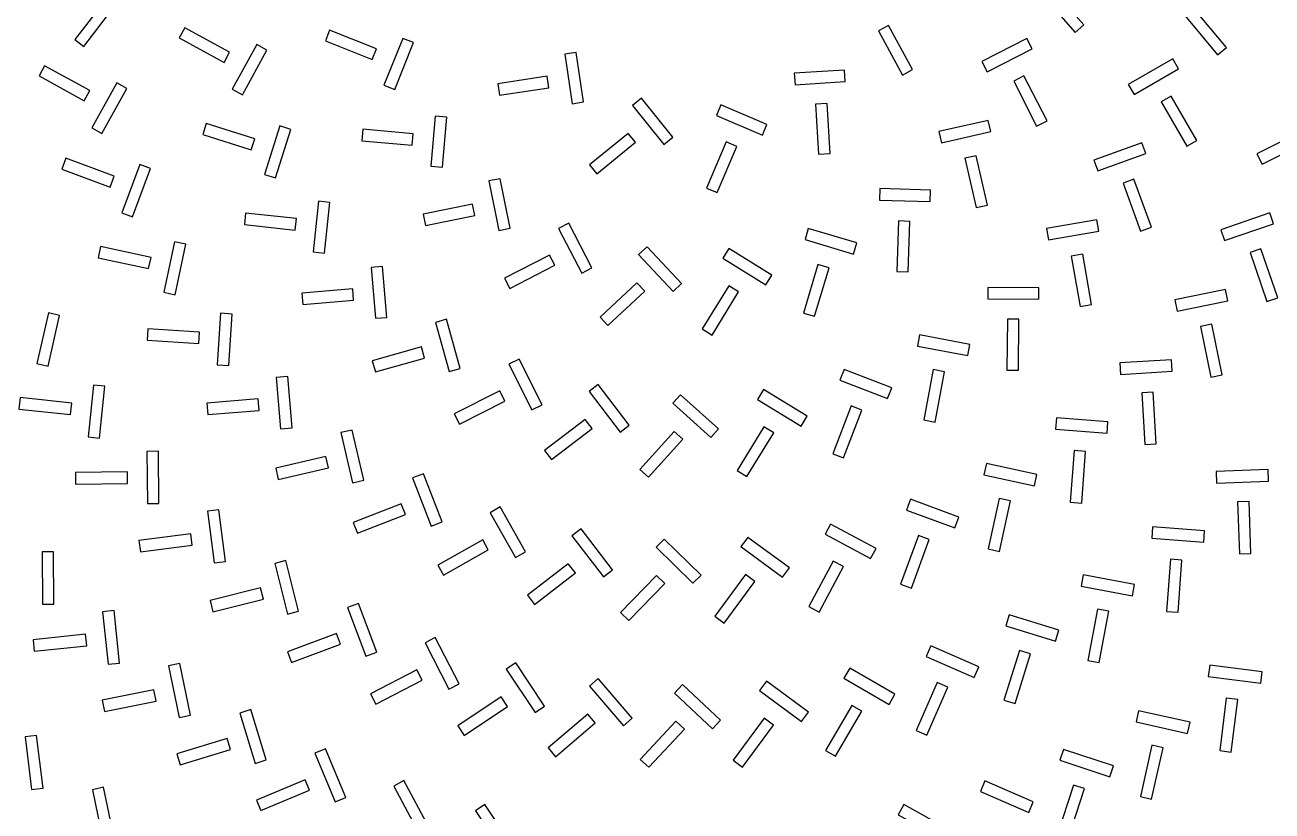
# Model space of a CAD drawing. Header units: millimetres. Extents: x -195 to 195, y -219 to 195.
# Drawn here: x -56 to 52.1, y -74.9 to -6.8 of the extents above; entities that cross this region are included whole.
import ezdxf

# ---------------------------------------------------------------- set-up
doc = ezdxf.new("R2010")
doc.units = ezdxf.units.MM
doc.layers.add('TOP_CU', color=1, linetype='Continuous')
doc.layers.add('TOP_SLOT', color=3, linetype='Continuous')

msp = doc.modelspace()

# ---------------------------------------------------------------- linework, layer by layer
at = {"layer": 'TOP_CU'}
for points in [[(32.85, -3.48), (32.1, -4.14), (34.99, -7.45), (35.74, -6.79)], [(-48.18, -5.12), (-48.97, -4.52), (-51.68, -8.06), (-50.89, -8.66)], [(45.26, -5.34), (44.49, -5.98), (47.33, -9.38), (48.1, -8.74)], [(-38.75, -10.04), (-38.27, -9.16), (-42.15, -7.04), (-42.63, -7.91)], [(-25.91, -9.8), (-25.54, -8.87), (-29.6, -7.25), (-29.97, -8.18)], [(18.83, -6.84), (17.95, -7.32), (20.03, -11.14), (20.91, -10.66)], [(-35.04, -8.98), (-35.92, -8.5), (-38.04, -12.37), (-37.16, -12.85)], [(-22.34, -8.33), (-23.27, -7.96), (-24.89, -12.02), (-23.96, -12.39)], [(26.9, -9.97), (27.36, -10.86), (31.27, -8.87), (30.81, -7.97)], [(-8.25, -9.19), (-9.23, -9.34), (-8.59, -13.62), (-7.6, -13.47)], [(-50.87, -13.37), (-50.39, -12.49), (-54.3, -10.33), (-54.78, -11.21)], [(10.66, -10.98), (10.73, -11.98), (15.06, -11.71), (15, -10.71)], [(40.1, -12.82), (43.95, -10.61), (43.45, -9.74), (39.6, -11.95)], [(-47.17, -12.3), (-48.04, -11.81), (-50.2, -15.72), (-49.33, -16.2)], [(-10.61, -12.24), (-10.76, -11.25), (-15.04, -11.9), (-14.89, -12.89)], [(29.67, -11.66), (31.66, -15.57), (32.56, -15.11), (30.56, -11.2)], [(-2.59, -13.15), (-3.37, -13.78), (-0.65, -17.15), (0.13, -16.52)], [(4.3, -13.73), (3.91, -14.65), (7.9, -16.34), (8.29, -15.42)], [(13.5, -13.6), (12.5, -13.66), (12.77, -17.99), (13.77, -17.93)], [(43.32, -12.97), (42.46, -13.47), (44.67, -17.31), (45.53, -16.82)], [(-19.45, -14.78), (-20.45, -14.69), (-20.83, -19.05), (-19.83, -19.13)], [(23.19, -16.04), (23.41, -17.01), (27.69, -16.04), (27.47, -15.07)], [(-36.39, -17.61), (-36.09, -16.66), (-40.3, -15.33), (-40.6, -16.29)], [(-32.96, -15.85), (-33.91, -15.55), (-35.23, -19.76), (-34.28, -20.06)], [(-22.45, -17.21), (-22.36, -16.22), (-26.72, -15.84), (-26.8, -16.83)], [(-3.09, -16.97), (-3.72, -16.2), (-7.09, -18.92), (-6.46, -19.7)], [(50.75, -17.98), (51.2, -18.87), (55.2, -16.85), (54.75, -15.96)], [(5.67, -17.33), (4.75, -16.94), (3.06, -20.94), (3.98, -21.33)], [(36.61, -18.51), (36.95, -19.45), (41.12, -17.94), (40.78, -17)], [(-48.27, -19.91), (-52.45, -18.35), (-52.8, -19.29), (-48.62, -20.85)], [(26.42, -18.13), (25.45, -18.35), (26.42, -22.63), (27.39, -22.41)], [(-45.11, -19.24), (-46.05, -18.89), (-47.61, -23.08), (-46.67, -23.43)], [(-14.83, -20.13), (-15.81, -20.32), (-14.95, -24.61), (-13.97, -24.42)], [(40.09, -20.16), (39.15, -20.5), (40.66, -24.67), (41.6, -24.33)], [(18.07, -20.97), (18.04, -21.97), (22.43, -22.11), (22.46, -21.11)], [(-30.56, -22.07), (-31.04, -26.46), (-30.05, -26.57), (-29.57, -22.18)], [(-17.01, -23.31), (-17.21, -22.33), (-21.5, -23.19), (-21.3, -24.17)], [(-32.59, -24.57), (-32.48, -23.58), (-36.88, -23.1), (-36.98, -24.09)], [(32.51, -24.43), (32.68, -25.42), (37.05, -24.66), (36.88, -23.68)], [(47.62, -24.54), (47.94, -25.48), (52.18, -24.02), (51.85, -23.07)], [(-8.88, -23.97), (-9.77, -24.43), (-7.76, -28.31), (-6.87, -27.85)], [(11.87, -24.44), (11.59, -25.4), (15.79, -26.65), (16.07, -25.69)], [(20.68, -23.82), (19.68, -23.78), (19.54, -28.17), (20.54, -28.2)], [(-42.05, -25.81), (-43.03, -25.6), (-43.96, -29.97), (-42.98, -30.18)], [(-45.28, -27.91), (-45.07, -26.94), (-49.44, -26.01), (-49.65, -26.98)], [(-10.1, -27.62), (-10.56, -26.74), (-14.45, -28.75), (-13.99, -29.64)], [(-2.1, -26.02), (-2.83, -26.7), (0.16, -29.91), (0.89, -29.22)], [(4.99, -26.17), (4.47, -27.02), (8.2, -29.32), (8.72, -28.47)], [(35.65, -26.67), (34.66, -26.84), (35.42, -31.21), (36.4, -31.04)], [(51.09, -26.21), (50.15, -26.53), (51.61, -30.77), (52.56, -30.44)], [(-25.01, -27.73), (-26.01, -27.82), (-25.64, -32.22), (-24.64, -32.14)], [(13.67, -27.85), (12.71, -27.57), (11.46, -31.77), (12.42, -32.05)], [(-2.29, -29.87), (-2.97, -29.14), (-6.17, -32.13), (-5.49, -32.86)], [(-27.52, -30.66), (-27.6, -29.67), (-32.01, -30.04), (-31.93, -31.03)], [(5.83, -29.93), (4.98, -29.41), (2.68, -33.14), (3.53, -33.67)], [(27.43, -29.54), (27.42, -30.54), (31.85, -30.57), (31.86, -29.57)], [(43.63, -30.61), (43.83, -31.59), (48.22, -30.71), (48.02, -29.73)], [(-53, -31.97), (-53.97, -31.75), (-54.97, -36.15), (-53.99, -36.37)], [(-38.05, -31.86), (-39.05, -31.79), (-39.34, -36.25), (-38.34, -36.32)], [(-19.48, -32.31), (-20.44, -32.58), (-19.24, -36.84), (-18.28, -36.57)], [(30.12, -32.3), (29.12, -32.29), (29.09, -36.72), (30.09, -36.73)], [(-40.94, -34.41), (-40.88, -33.41), (-45.34, -33.13), (-45.4, -34.13)], [(46.85, -32.73), (45.87, -32.93), (46.74, -37.32), (47.72, -37.13)], [(21.52, -33.66), (21.34, -34.64), (25.69, -35.46), (25.88, -34.48)], [(-21.38, -35.67), (-21.65, -34.7), (-25.91, -35.91), (-25.64, -36.87)], [(-14.06, -36.21), (-12.08, -40.16), (-11.19, -39.72), (-13.17, -35.76)], [(14.97, -36.65), (14.61, -37.58), (18.75, -39.17), (19.11, -38.24)], [(23.68, -36.85), (22.7, -36.67), (21.88, -41.02), (22.86, -41.21)], [(38.86, -36.08), (38.92, -37.08), (43.39, -36.81), (43.33, -35.81)], [(-33.22, -37.26), (-34.22, -37.34), (-33.85, -41.8), (-32.86, -41.71)], [(-49.07, -38.11), (-50.06, -38.01), (-50.53, -42.49), (-49.54, -42.6)], [(-14.41, -39.41), (-14.86, -38.52), (-18.81, -40.5), (-18.36, -41.39)], [(-6.33, -37.96), (-7.12, -38.57), (-4.44, -42.08), (-3.64, -41.48)], [(0.81, -38.85), (0.14, -39.59), (3.43, -42.55), (4.1, -41.81)], [(7.99, -38.4), (7.47, -39.25), (11.25, -41.57), (11.77, -40.71)], [(41.75, -38.62), (40.76, -38.68), (41.03, -43.15), (42.02, -43.09)], [(-52.04, -40.57), (-51.93, -39.57), (-56.42, -39.1), (-56.53, -40.1)], [(-35.71, -40.21), (-35.79, -39.21), (-40.25, -39.58), (-40.16, -40.57)], [(15.59, -39.82), (14, -43.96), (14.93, -44.31), (16.52, -40.18)], [(-6.86, -41.78), (-7.47, -40.98), (-10.99, -43.67), (-10.38, -44.46)], [(33.38, -40.84), (33.3, -41.84), (37.77, -42.19), (37.84, -41.19)], [(-27.66, -41.91), (-28.63, -42.13), (-27.63, -46.49), (-26.65, -46.26)], [(0.99, -42.7), (0.25, -42.03), (-2.71, -45.32), (-1.97, -45.99)], [(8.88, -42.15), (8.02, -41.63), (5.71, -45.41), (6.56, -45.93)], [(-44.44, -43.75), (-45.44, -43.76), (-45.39, -48.27), (-44.39, -48.26)], [(-29.69, -45.18), (-29.92, -44.21), (-34.27, -45.21), (-34.05, -46.19)], [(34.9, -43.69), (34.56, -48.15), (35.56, -48.23), (35.9, -43.76)], [(27.3, -44.81), (27.09, -45.79), (31.46, -46.74), (31.67, -45.77)], [(47.2, -45.5), (47.24, -46.5), (51.76, -46.33), (51.72, -45.33)], [(-47.11, -46.54), (-47.12, -45.54), (-51.63, -45.59), (-51.62, -46.59)], [(-21.48, -45.7), (-22.41, -46.06), (-20.79, -50.23), (-19.86, -49.87)], [(-23.03, -49.24), (-23.39, -48.3), (-27.55, -49.92), (-27.19, -50.85)], [(-14.82, -48.57), (-15.69, -49.07), (-13.5, -52.96), (-12.62, -52.47)], [(20.73, -47.9), (20.39, -48.84), (24.58, -50.39), (24.93, -49.45)], [(29.4, -48.05), (28.42, -47.84), (27.46, -52.21), (28.44, -52.42)], [(50.06, -48.09), (49.06, -48.12), (49.23, -52.64), (50.23, -52.61)], [(-39.19, -48.81), (-40.18, -48.94), (-39.6, -53.41), (-38.61, -53.29)], [(-7.82, -50.47), (-8.61, -51.08), (-5.88, -54.62), (-5.09, -54.01)], [(13.8, -50.05), (13.33, -50.93), (17.27, -53.05), (17.74, -52.17)], [(41.63, -51.29), (46.14, -51.63), (46.21, -50.63), (41.7, -50.3)], [(-41.51, -51.89), (-41.64, -50.9), (-46.12, -51.48), (-45.99, -52.47)], [(-15.85, -52.29), (-16.34, -51.42), (-20.23, -53.62), (-19.74, -54.49)], [(-0.62, -51.35), (-1.32, -52.07), (1.88, -55.19), (2.58, -54.47)], [(6.64, -51.21), (6.04, -52.01), (9.65, -54.66), (10.24, -53.85)], [(22.36, -51.4), (21.42, -51.05), (19.87, -55.25), (20.81, -55.6)], [(-54.52, -52.45), (-54.49, -57.01), (-53.49, -57), (-53.52, -52.45)], [(-33.39, -53.22), (-34.36, -53.47), (-33.26, -57.85), (-32.29, -57.6)], [(-8.31, -54.29), (-8.92, -53.5), (-12.46, -56.23), (-11.85, -57.02)], [(14.93, -53.74), (14.04, -53.26), (11.93, -57.21), (12.81, -57.68)], [(44.25, -53.19), (43.26, -53.11), (42.92, -57.62), (43.92, -57.7)], [(-0.56, -55.21), (-1.28, -54.51), (-4.4, -57.71), (-3.68, -58.41)], [(7.24, -55.02), (6.43, -54.43), (3.78, -58.03), (4.59, -58.63)], [(35.7, -54.45), (35.51, -55.44), (39.96, -56.27), (40.14, -55.29)], [(-35.34, -56.55), (-35.58, -55.58), (-39.96, -56.68), (-39.72, -57.65)], [(-27.11, -56.94), (-28.05, -57.29), (-26.45, -61.51), (-25.52, -61.16)], [(-48.28, -57.56), (-49.28, -57.66), (-48.8, -62.2), (-47.81, -62.1)], [(29.27, -57.91), (28.98, -58.87), (33.3, -60.19), (33.59, -59.24)], [(37.91, -57.61), (36.93, -57.42), (36.1, -61.87), (37.08, -62.06)], [(-50.65, -60.6), (-50.76, -59.61), (-55.29, -60.08), (-55.19, -61.08)], [(-28.66, -60.47), (-29.01, -59.53), (-33.24, -61.13), (-32.89, -62.06)], [(-21.33, -60.36), (-19.26, -64.37), (-18.38, -63.91), (-20.45, -59.9)], [(22.5, -60.62), (22.1, -61.54), (26.24, -63.34), (26.64, -62.43)], [(31.12, -61.3), (30.16, -61), (28.83, -65.32), (29.79, -65.62)], [(-42.57, -62.14), (-43.55, -62.34), (-42.64, -66.81), (-41.66, -66.61)], [(-13.48, -62.07), (-14.31, -62.63), (-11.8, -66.38), (-10.97, -65.83)], [(15.46, -62.55), (14.96, -63.42), (18.87, -65.68), (19.37, -64.81)], [(46.66, -62.27), (46.53, -63.26), (51.07, -63.84), (51.19, -62.85)], [(-21.58, -63.59), (-22.04, -62.7), (-26.05, -64.77), (-25.59, -65.66)], [(-6.32, -63.44), (-7.08, -64.09), (-4.15, -67.53), (-3.39, -66.88)], [(8.25, -63.68), (7.65, -64.48), (11.29, -67.17), (11.88, -66.36)], [(-44.63, -65.4), (-44.83, -64.42), (-49.3, -65.33), (-49.1, -66.31)], [(0.96, -63.97), (0.28, -64.7), (3.58, -67.79), (4.26, -67.06)], [(23.95, -64.19), (23.03, -63.79), (21.23, -67.94), (22.15, -68.34)], [(-14.18, -65.87), (-14.74, -65.04), (-18.49, -67.55), (-17.94, -68.38)], [(16.5, -66.27), (15.64, -65.77), (13.37, -69.68), (14.24, -70.18)], [(49.08, -65.27), (48.09, -65.15), (47.52, -69.68), (48.51, -69.81)], [(-36.44, -66.14), (-37.39, -66.44), (-36.05, -70.8), (-35.1, -70.5)], [(-6.58, -67.29), (-7.23, -66.52), (-10.67, -69.46), (-10.02, -70.22)], [(8.86, -67.48), (8.06, -66.89), (5.37, -70.52), (6.18, -71.12)], [(40.49, -66.23), (40.27, -67.2), (44.73, -68.2), (44.95, -67.23)], [(0.41, -67.14), (-2.68, -70.45), (-1.95, -71.13), (1.14, -67.83)], [(-54.99, -68.38), (-55.98, -68.5), (-55.42, -73.07), (-54.43, -72.95)], [(-38.18, -69.59), (-38.47, -68.63), (-42.83, -69.97), (-42.54, -70.93)], [(-29.95, -69.54), (-30.87, -69.92), (-29.12, -74.13), (-28.19, -73.75)], [(33.98, -69.58), (33.67, -70.53), (38.01, -71.95), (38.32, -71)], [(42.62, -69.44), (41.65, -69.22), (40.65, -73.68), (41.62, -73.9)], [(-31.35, -73.13), (-31.73, -72.21), (-35.94, -73.97), (-35.56, -74.89)], [(-23.16, -72.29), (-24.04, -72.76), (-21.89, -76.78), (-21.01, -76.31)], [(27.18, -72.31), (26.78, -73.22), (30.97, -75.04), (31.37, -74.13)], [(-49.18, -72.87), (-50.16, -73.08), (-49.22, -77.59), (-48.24, -77.38)], [(35.8, -72.98), (34.85, -72.67), (33.43, -77.02), (34.38, -77.33)], [(-16.14, -74.37), (-16.97, -74.92), (-14.44, -78.72), (-13.61, -78.16)], [(20.15, -74.37), (19.67, -75.25), (23.66, -77.46), (24.15, -76.58)]]:
    msp.add_lwpolyline(points, close=True, dxfattribs=at)
at = {"layer": 'TOP_SLOT'}
for points in [[(34.99, -7.45), (35.74, -6.79), (32.85, -3.48), (32.1, -4.14)], [(-51.68, -8.06), (-50.89, -8.66), (-48.18, -5.12), (-48.97, -4.52)], [(47.33, -9.38), (48.1, -8.74), (45.26, -5.34), (44.49, -5.98)], [(-42.15, -7.04), (-42.63, -7.91), (-38.75, -10.04), (-38.27, -9.16)], [(-29.6, -7.25), (-29.97, -8.18), (-25.91, -9.8), (-25.54, -8.87)], [(20.03, -11.14), (20.91, -10.66), (18.83, -6.84), (17.95, -7.32)], [(-38.04, -12.37), (-37.16, -12.85), (-35.04, -8.98), (-35.92, -8.5)], [(-24.89, -12.02), (-23.96, -12.39), (-22.34, -8.33), (-23.27, -7.96)], [(31.27, -8.87), (30.81, -7.97), (26.9, -9.97), (27.36, -10.86)], [(-8.59, -13.62), (-7.6, -13.47), (-8.25, -9.19), (-9.23, -9.34)], [(-54.3, -10.33), (-54.78, -11.21), (-50.87, -13.37), (-50.39, -12.49)], [(15.06, -11.71), (15, -10.71), (10.66, -10.98), (10.73, -11.98)], [(43.95, -10.61), (43.45, -9.74), (39.6, -11.95), (40.1, -12.82)], [(-50.2, -15.72), (-49.33, -16.2), (-47.17, -12.3), (-48.04, -11.81)], [(-15.04, -11.9), (-14.89, -12.89), (-10.61, -12.24), (-10.76, -11.25)], [(31.66, -15.57), (32.56, -15.11), (30.56, -11.2), (29.67, -11.66)], [(-0.65, -17.15), (0.13, -16.52), (-2.59, -13.15), (-3.37, -13.78)], [(7.9, -16.34), (8.29, -15.42), (4.3, -13.73), (3.91, -14.65)], [(12.77, -17.99), (13.77, -17.93), (13.5, -13.6), (12.5, -13.66)], [(44.67, -17.31), (45.53, -16.82), (43.32, -12.97), (42.46, -13.47)], [(-20.83, -19.05), (-19.83, -19.13), (-19.45, -14.78), (-20.45, -14.69)], [(27.69, -16.04), (27.47, -15.07), (23.19, -16.04), (23.41, -17.01)], [(-40.3, -15.33), (-40.6, -16.29), (-36.39, -17.61), (-36.09, -16.66)], [(-35.23, -19.76), (-34.28, -20.06), (-32.96, -15.85), (-33.91, -15.55)], [(-26.72, -15.84), (-26.8, -16.83), (-22.45, -17.21), (-22.36, -16.22)], [(-7.09, -18.92), (-6.46, -19.7), (-3.09, -16.97), (-3.72, -16.2)], [(55.2, -16.85), (54.75, -15.96), (50.75, -17.98), (51.2, -18.87)], [(3.06, -20.94), (3.98, -21.33), (5.67, -17.33), (4.75, -16.94)], [(41.12, -17.94), (40.78, -17), (36.61, -18.51), (36.95, -19.45)], [(-52.45, -18.35), (-52.8, -19.29), (-48.62, -20.85), (-48.27, -19.91)], [(26.42, -22.63), (27.39, -22.41), (26.42, -18.13), (25.45, -18.35)], [(-47.61, -23.08), (-46.67, -23.43), (-45.11, -19.24), (-46.05, -18.89)], [(-14.95, -24.61), (-13.97, -24.42), (-14.83, -20.13), (-15.81, -20.32)], [(40.66, -24.67), (41.6, -24.33), (40.09, -20.16), (39.15, -20.5)], [(22.43, -22.11), (22.46, -21.11), (18.07, -20.97), (18.04, -21.97)], [(-31.04, -26.46), (-30.05, -26.57), (-29.57, -22.18), (-30.56, -22.07)], [(-21.5, -23.19), (-21.3, -24.17), (-17.01, -23.31), (-17.21, -22.33)], [(-36.88, -23.1), (-36.98, -24.09), (-32.59, -24.57), (-32.48, -23.58)], [(37.05, -24.66), (36.88, -23.68), (32.51, -24.43), (32.68, -25.42)], [(52.18, -24.02), (51.85, -23.07), (47.62, -24.54), (47.94, -25.48)], [(-7.76, -28.31), (-6.87, -27.85), (-8.88, -23.97), (-9.77, -24.43)], [(15.79, -26.65), (16.07, -25.69), (11.87, -24.44), (11.59, -25.4)], [(19.54, -28.17), (20.54, -28.2), (20.68, -23.82), (19.68, -23.78)], [(-43.96, -29.97), (-42.98, -30.18), (-42.05, -25.81), (-43.03, -25.6)], [(-49.44, -26.01), (-49.65, -26.98), (-45.28, -27.91), (-45.07, -26.94)], [(-14.45, -28.75), (-13.99, -29.64), (-10.1, -27.62), (-10.56, -26.74)], [(0.16, -29.91), (0.89, -29.22), (-2.1, -26.02), (-2.83, -26.7)], [(8.2, -29.32), (8.72, -28.47), (4.99, -26.17), (4.47, -27.02)], [(35.42, -31.21), (36.4, -31.04), (35.65, -26.67), (34.66, -26.84)], [(51.61, -30.77), (52.56, -30.44), (51.09, -26.21), (50.15, -26.53)], [(-25.64, -32.22), (-24.64, -32.14), (-25.01, -27.73), (-26.01, -27.82)], [(11.46, -31.77), (12.42, -32.05), (13.67, -27.85), (12.71, -27.57)], [(-6.17, -32.13), (-5.49, -32.86), (-2.29, -29.87), (-2.97, -29.14)], [(-32.01, -30.04), (-31.93, -31.03), (-27.52, -30.66), (-27.6, -29.67)], [(2.68, -33.14), (3.53, -33.67), (5.83, -29.93), (4.98, -29.41)], [(31.85, -30.57), (31.86, -29.57), (27.43, -29.54), (27.42, -30.54)], [(48.22, -30.71), (48.02, -29.73), (43.63, -30.61), (43.83, -31.59)], [(-54.97, -36.15), (-53.99, -36.37), (-53, -31.97), (-53.97, -31.75)], [(-39.34, -36.25), (-38.34, -36.32), (-38.05, -31.86), (-39.05, -31.79)], [(-19.24, -36.84), (-18.28, -36.57), (-19.48, -32.31), (-20.44, -32.58)], [(29.09, -36.72), (30.09, -36.73), (30.12, -32.3), (29.12, -32.29)], [(-45.34, -33.13), (-45.4, -34.13), (-40.94, -34.41), (-40.88, -33.41)], [(46.74, -37.32), (47.72, -37.13), (46.85, -32.73), (45.87, -32.93)], [(25.69, -35.46), (25.88, -34.48), (21.52, -33.66), (21.34, -34.64)], [(-25.91, -35.91), (-25.64, -36.87), (-21.38, -35.67), (-21.65, -34.7)], [(-12.08, -40.16), (-11.19, -39.72), (-13.17, -35.76), (-14.06, -36.21)], [(18.75, -39.17), (19.11, -38.24), (14.97, -36.65), (14.61, -37.58)], [(21.88, -41.02), (22.86, -41.21), (23.68, -36.85), (22.7, -36.67)], [(43.39, -36.81), (43.33, -35.81), (38.86, -36.08), (38.92, -37.08)], [(-33.85, -41.8), (-32.86, -41.71), (-33.22, -37.26), (-34.22, -37.34)], [(-50.53, -42.49), (-49.54, -42.6), (-49.07, -38.11), (-50.06, -38.01)], [(-18.81, -40.5), (-18.36, -41.39), (-14.41, -39.41), (-14.86, -38.52)], [(-4.44, -42.08), (-3.64, -41.48), (-6.33, -37.96), (-7.12, -38.57)], [(3.43, -42.55), (4.1, -41.81), (0.81, -38.85), (0.14, -39.59)], [(11.25, -41.57), (11.77, -40.71), (7.99, -38.4), (7.47, -39.25)], [(41.03, -43.15), (42.02, -43.09), (41.75, -38.62), (40.76, -38.68)], [(-56.42, -39.1), (-56.53, -40.1), (-52.04, -40.57), (-51.93, -39.57)], [(-40.25, -39.58), (-40.16, -40.57), (-35.71, -40.21), (-35.79, -39.21)], [(14, -43.96), (14.93, -44.31), (16.52, -40.18), (15.59, -39.82)], [(-10.99, -43.67), (-10.38, -44.46), (-6.86, -41.78), (-7.47, -40.98)], [(37.77, -42.19), (37.84, -41.19), (33.38, -40.84), (33.3, -41.84)], [(-27.63, -46.49), (-26.65, -46.26), (-27.66, -41.91), (-28.63, -42.13)], [(-2.71, -45.32), (-1.97, -45.99), (0.99, -42.7), (0.25, -42.03)], [(5.71, -45.41), (6.56, -45.93), (8.88, -42.15), (8.02, -41.63)], [(-45.39, -48.27), (-44.39, -48.26), (-44.44, -43.75), (-45.44, -43.76)], [(-34.27, -45.21), (-34.05, -46.19), (-29.69, -45.18), (-29.92, -44.21)], [(34.56, -48.15), (35.56, -48.23), (35.9, -43.76), (34.9, -43.69)], [(31.46, -46.74), (31.67, -45.77), (27.3, -44.81), (27.09, -45.79)], [(51.76, -46.33), (51.72, -45.33), (47.2, -45.5), (47.24, -46.5)], [(-51.63, -45.59), (-51.62, -46.59), (-47.11, -46.54), (-47.12, -45.54)], [(-20.79, -50.23), (-19.86, -49.87), (-21.48, -45.7), (-22.41, -46.06)], [(-27.55, -49.92), (-27.19, -50.85), (-23.03, -49.24), (-23.39, -48.3)], [(-13.5, -52.96), (-12.62, -52.47), (-14.82, -48.57), (-15.69, -49.07)], [(24.58, -50.39), (24.93, -49.45), (20.73, -47.9), (20.39, -48.84)], [(27.46, -52.21), (28.44, -52.42), (29.4, -48.05), (28.42, -47.84)], [(49.23, -52.64), (50.23, -52.61), (50.06, -48.09), (49.06, -48.12)], [(-39.6, -53.41), (-38.61, -53.29), (-39.19, -48.81), (-40.18, -48.94)], [(-5.88, -54.62), (-5.09, -54.01), (-7.82, -50.47), (-8.61, -51.08)], [(17.27, -53.05), (17.74, -52.17), (13.8, -50.05), (13.33, -50.93)], [(46.14, -51.63), (46.21, -50.63), (41.7, -50.3), (41.63, -51.29)], [(-46.12, -51.48), (-45.99, -52.47), (-41.51, -51.89), (-41.64, -50.9)], [(-20.23, -53.62), (-19.74, -54.49), (-15.85, -52.29), (-16.34, -51.42)], [(1.88, -55.19), (2.58, -54.47), (-0.62, -51.35), (-1.32, -52.07)], [(9.65, -54.66), (10.24, -53.85), (6.64, -51.21), (6.04, -52.01)], [(19.87, -55.25), (20.81, -55.6), (22.36, -51.4), (21.42, -51.05)], [(-54.49, -57.01), (-53.49, -57), (-53.52, -52.45), (-54.52, -52.45)], [(-33.26, -57.85), (-32.29, -57.6), (-33.39, -53.22), (-34.36, -53.47)], [(-12.46, -56.23), (-11.85, -57.02), (-8.31, -54.29), (-8.92, -53.5)], [(11.93, -57.21), (12.81, -57.68), (14.93, -53.74), (14.04, -53.26)], [(42.92, -57.62), (43.92, -57.7), (44.25, -53.19), (43.26, -53.11)], [(-4.4, -57.71), (-3.68, -58.41), (-0.56, -55.21), (-1.28, -54.51)], [(3.78, -58.03), (4.59, -58.63), (7.24, -55.02), (6.43, -54.43)], [(39.96, -56.27), (40.14, -55.29), (35.7, -54.45), (35.51, -55.44)], [(-39.96, -56.68), (-39.72, -57.65), (-35.34, -56.55), (-35.58, -55.58)], [(-26.45, -61.51), (-25.52, -61.16), (-27.11, -56.94), (-28.05, -57.29)], [(-48.8, -62.2), (-47.81, -62.1), (-48.28, -57.56), (-49.28, -57.66)], [(33.3, -60.19), (33.59, -59.24), (29.27, -57.91), (28.98, -58.87)], [(36.1, -61.87), (37.08, -62.06), (37.91, -57.61), (36.93, -57.42)], [(-55.29, -60.08), (-55.19, -61.08), (-50.65, -60.6), (-50.76, -59.61)], [(-33.24, -61.13), (-32.89, -62.06), (-28.66, -60.47), (-29.01, -59.53)], [(-19.26, -64.37), (-18.38, -63.91), (-20.45, -59.9), (-21.33, -60.36)], [(26.24, -63.34), (26.64, -62.43), (22.5, -60.62), (22.1, -61.54)], [(28.83, -65.32), (29.79, -65.62), (31.12, -61.3), (30.16, -61)], [(-42.64, -66.81), (-41.66, -66.61), (-42.57, -62.14), (-43.55, -62.34)], [(-11.8, -66.38), (-10.97, -65.83), (-13.48, -62.07), (-14.31, -62.63)], [(18.87, -65.68), (19.37, -64.81), (15.46, -62.55), (14.96, -63.42)], [(51.07, -63.84), (51.19, -62.85), (46.66, -62.27), (46.53, -63.26)], [(-26.05, -64.77), (-25.59, -65.66), (-21.58, -63.59), (-22.04, -62.7)], [(-4.15, -67.53), (-3.39, -66.88), (-6.32, -63.44), (-7.08, -64.09)], [(11.29, -67.17), (11.88, -66.36), (8.25, -63.68), (7.65, -64.48)], [(-49.3, -65.33), (-49.1, -66.31), (-44.63, -65.4), (-44.83, -64.42)], [(3.58, -67.79), (4.26, -67.06), (0.96, -63.97), (0.28, -64.7)], [(21.23, -67.94), (22.15, -68.34), (23.95, -64.19), (23.03, -63.79)], [(-18.49, -67.55), (-17.94, -68.38), (-14.18, -65.87), (-14.74, -65.04)], [(13.37, -69.68), (14.24, -70.18), (16.5, -66.27), (15.64, -65.77)], [(47.52, -69.68), (48.51, -69.81), (49.08, -65.27), (48.09, -65.15)], [(-36.05, -70.8), (-35.1, -70.5), (-36.44, -66.14), (-37.39, -66.44)], [(-10.67, -69.46), (-10.02, -70.22), (-6.58, -67.29), (-7.23, -66.52)], [(5.37, -70.52), (6.18, -71.12), (8.86, -67.48), (8.06, -66.89)], [(44.73, -68.2), (44.95, -67.23), (40.49, -66.23), (40.27, -67.2)], [(-2.68, -70.45), (-1.95, -71.13), (1.14, -67.83), (0.41, -67.14)], [(-55.42, -73.07), (-54.43, -72.95), (-54.99, -68.38), (-55.98, -68.5)], [(-42.83, -69.97), (-42.54, -70.93), (-38.18, -69.59), (-38.47, -68.63)], [(-29.12, -74.13), (-28.19, -73.75), (-29.95, -69.54), (-30.87, -69.92)], [(38.01, -71.95), (38.32, -71), (33.98, -69.58), (33.67, -70.53)], [(40.65, -73.68), (41.62, -73.9), (42.62, -69.44), (41.65, -69.22)], [(-35.94, -73.97), (-35.56, -74.89), (-31.35, -73.13), (-31.73, -72.21)], [(-21.89, -76.78), (-21.01, -76.31), (-23.16, -72.29), (-24.04, -72.76)], [(30.97, -75.04), (31.37, -74.13), (27.18, -72.31), (26.78, -73.22)], [(-49.22, -77.59), (-48.24, -77.38), (-49.18, -72.87), (-50.16, -73.08)], [(33.43, -77.02), (34.38, -77.33), (35.8, -72.98), (34.85, -72.67)], [(-14.44, -78.72), (-13.61, -78.16), (-16.14, -74.37), (-16.97, -74.92)], [(23.66, -77.46), (24.15, -76.58), (20.15, -74.37), (19.67, -75.25)]]:
    msp.add_lwpolyline(points, close=True, dxfattribs=at)

doc.saveas('drawing.dxf')
